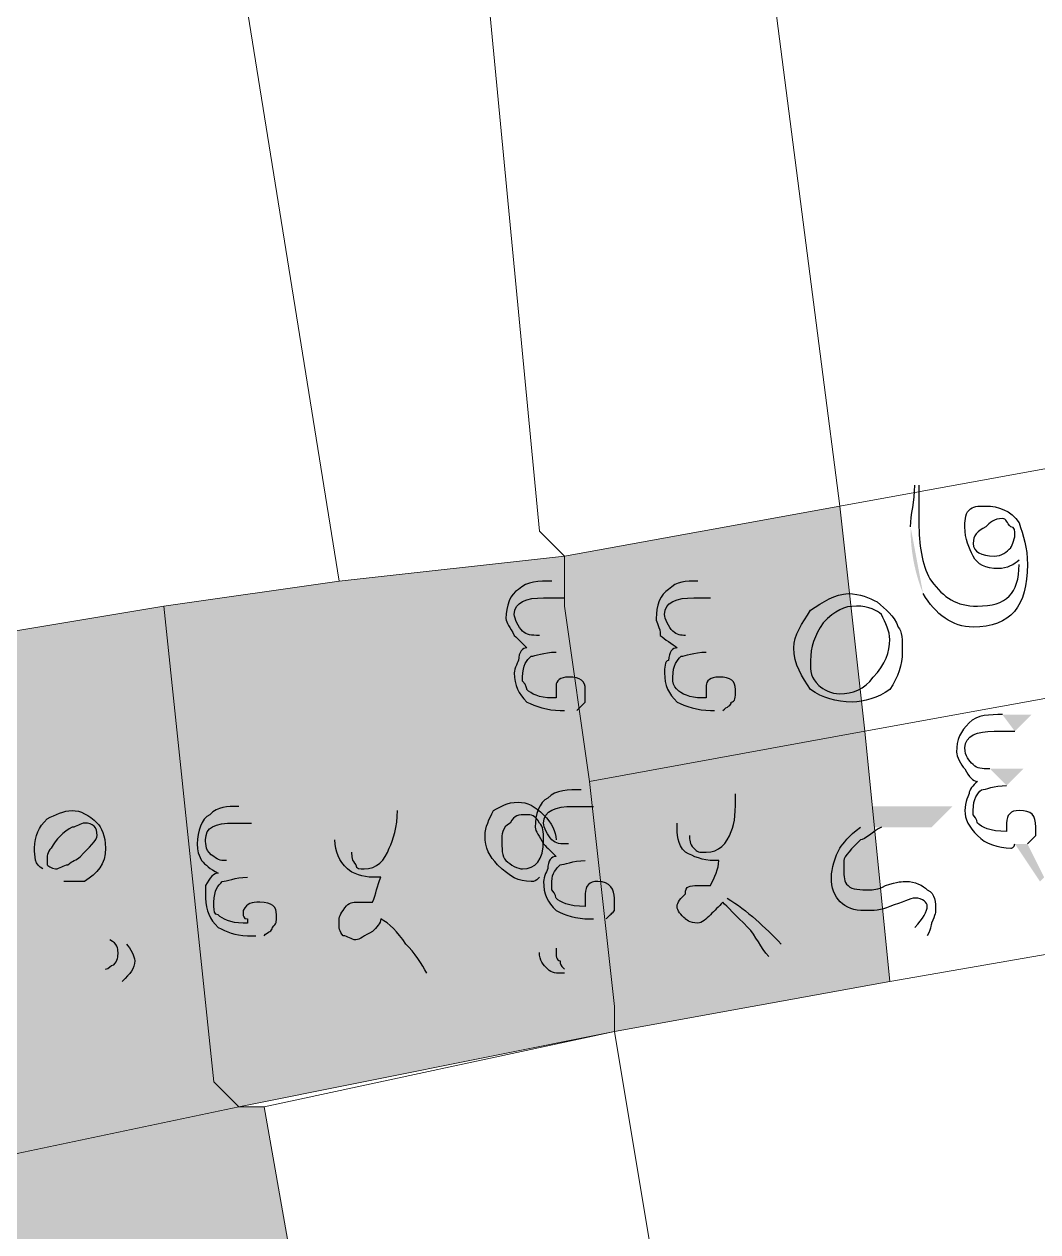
# Model space of a CAD drawing. Header units: metres. Extents: x 345912 to 349030, y 3061206 to 3061792.
# Drawn here: x 346026.87 to 346039.22, y 3061323.32 to 3061338.03 of the extents above; entities that cross this region are included whole.
import ezdxf

# ---------------------------------------------------------------- set-up
doc = ezdxf.new("R2010")
doc.units = ezdxf.units.M
doc.header["$MEASUREMENT"] = 0
doc.layers.add('PDF5_Geometry', color=7, linetype='Continuous')
doc.layers.add('PDF5_Solid Fills', color=7, linetype='Continuous')

msp = doc.modelspace()

# ---------------------------------------------------------------- hatches: boundary and pattern name
at = {"layer": 'PDF5_Solid Fills', "true_color": 0xc3c3c3, "transparency": 33554531}
h = msp.add_hatch(color=9, dxfattribs=at)
h.paths.add_polyline_path([(346031.62094, 3061309.60243), (346025.52494, 3061309.29763), (346024.61054, 3061318.44163), (346023.69614, 3061323.62323), (346029.48734, 3061324.84243), (346029.79214, 3061324.84243), (346030.70654, 3061319.66083), (346031.01134, 3061315.69843)], flags=0)
h.paths.add_polyline_path([(346033.75454, 3061286.43763), (346027.35374, 3061286.13283), (346026.43934, 3061296.19123), (346032.84014, 3061296.19123)], flags=0)
h.paths.add_polyline_path([(346007.84654, 3061320.88003), (346001.75053, 3061319.66083), (346000.83614, 3061319.35603), (345993.21614, 3061318.13683), (345983.76734, 3061316.30803), (345983.46254, 3061316.30803), (345961.21214, 3061312.04083), (345962.12653, 3061318.13683), (345981.02414, 3061321.79443), (345990.47293, 3061323.31843), (345999.31213, 3061325.14723), (346008.45614, 3061326.67123)], flags=0)
h.paths.add_polyline_path([(346037.41214, 3061326.36643), (346034.05934, 3061325.75683), (346034.05934, 3061326.06163), (346033.75454, 3061328.80483), (346037.10734, 3061329.41443)], flags=0)
h.paths.add_polyline_path([(346023.69614, 3061323.62323), (346015.46654, 3061322.09923), (346015.16174, 3061322.09923), (346014.85694, 3061322.09923), (346014.24734, 3061321.79443), (346007.84654, 3061320.88003), (346008.45614, 3061326.67123), (346018.81934, 3061328.80483), (346019.12414, 3061328.80483), (346019.42893, 3061329.10963), (346019.73374, 3061329.10963), (346020.03854, 3061329.10963), (346022.47694, 3061329.71923)], flags=0)
h.paths.add_polyline_path([(346029.48734, 3061324.84243), (346023.69614, 3061323.62323), (346022.47694, 3061329.71923), (346026.74414, 3061330.63363), (346028.57294, 3061330.93843), (346029.18254, 3061325.14723)], flags=0)
h.paths.add_polyline_path([(346033.75454, 3061328.80483), (346034.05934, 3061326.06163), (346034.05934, 3061325.75683), (346029.48734, 3061324.84243), (346029.18254, 3061325.14723), (346028.57294, 3061330.93843), (346030.70654, 3061331.24323), (346033.44974, 3061331.54803), (346033.44974, 3061330.93843)], flags=0)
h.paths.add_polyline_path([(346037.10734, 3061329.41443), (346033.75454, 3061328.80483), (346033.44974, 3061330.93843), (346033.44974, 3061331.54803), (346036.80254, 3061332.15763)], flags=0)
h.paths.add_polyline_path([(346125.80414, 3061271.19763), (346124.88974, 3061272.41683), (346122.14653, 3061274.85523), (346119.70814, 3061275.16003), (346113.61213, 3061277.29363), (346104.46814, 3061280.03683), (346097.76254, 3061281.56083), (346092.58094, 3061281.56083), (346089.53293, 3061281.25603), (346087.39933, 3061280.34163), (346079.16973, 3061276.07443), (346073.07373, 3061271.80723), (346070.94013, 3061271.19763), (345957.24973, 3061271.19763), (345956.94494, 3061272.41683), (345956.94494, 3061274.55043), (345957.85933, 3061287.96163), (345958.16414, 3061289.79043), (345958.16414, 3061296.19123), (345958.46894, 3061304.42083), (345959.38333, 3061311.12643), (345960.29774, 3061314.78403), (345960.29774, 3061320.27043), (345961.21214, 3061323.62323), (345964.26013, 3061333.07203), (345963.65053, 3061336.12003), (345963.34574, 3061337.03443), (345960.29774, 3061345.87363), (345956.94494, 3061356.84643), (345952.67774, 3061370.56243), (345952.67774, 3061373.91523), (345952.67774, 3061381.23043), (345949.93454, 3061391.59363), (345947.80094, 3061402.87124), (345945.05773, 3061411.40564), (345943.53373, 3061414.45363), (345940.48573, 3061418.11124), (345936.82814, 3061421.76883), (345932.86573, 3061427.56003), (345926.16013, 3061436.70403), (345924.63614, 3061440.36163), (345918.54013, 3061442.49523), (345914.57773, 3061443.40963), (345915.49213, 3061444.62883), (345924.33133, 3061441.88564), (345924.94094, 3061442.80003), (345924.33133, 3061448.28643), (345920.97853, 3061460.17363), (345917.32094, 3061466.87923), (345919.14974, 3061468.09844), (345923.11213, 3061460.47844), (345924.33133, 3061455.90643), (345926.46493, 3061446.76243), (345927.07454, 3061438.83763), (345930.12254, 3061435.18003), (345931.64653, 3061432.43683), (345936.82814, 3061424.81683), (345942.31454, 3061418.41603), (345944.75293, 3061415.06323), (345947.80094, 3061408.66243), (345949.93454, 3061401.04243), (345950.54414, 3061396.47043), (345954.20174, 3061382.14483), (345954.81134, 3061373.91523), (345955.11613, 3061371.17203), (345959.68814, 3061354.71283), (345964.86973, 3061340.08243), (345965.78414, 3061336.12003), (345965.17454, 3061329.71923), (345962.43134, 3061321.18483), (345962.12653, 3061318.13683), (345961.21214, 3061312.04083), (345960.90734, 3061307.77363), (345959.99293, 3061299.23923), (345959.68814, 3061287.65683), (345959.68814, 3061286.74243), (345959.38333, 3061285.52323), (345959.07854, 3061279.73203), (345958.77373, 3061275.46483), (345959.07854, 3061273.02643), (345959.38333, 3061271.19763), (346064.84414, 3061271.19763), (346065.75853, 3061271.50243), (346070.33053, 3061272.72163), (346075.20734, 3061274.85523), (346078.56013, 3061277.29363), (346085.87534, 3061281.25603), (346086.48494, 3061281.56083), (346087.39933, 3061281.86563), (346090.44734, 3061282.78003), (346097.45774, 3061282.78003), (346105.99214, 3061280.95123), (346116.05054, 3061278.20803), (346117.87933, 3061277.29363), (346118.79373, 3061276.98883), (346124.88974, 3061274.55043), (346127.32814, 3061272.41683), (346127.63293, 3061272.11203), (346128.24254, 3061271.19763)], flags=0)
h.paths.add_polyline_path([(346032.84014, 3061296.19123), (346026.43934, 3061296.19123), (346025.52494, 3061309.29763), (346031.62094, 3061309.60243), (346031.92574, 3061307.77363), (346032.53534, 3061298.02003)], flags=0)
h = msp.add_hatch(color=9, dxfattribs=at)
h.paths.add_polyline_path([(346031.62094, 3061309.60243), (346025.52494, 3061309.29763), (346024.61054, 3061318.44163), (346023.69614, 3061323.62323), (346029.48734, 3061324.84243), (346029.79214, 3061324.84243), (346030.70654, 3061319.66083), (346031.01134, 3061315.69843)], flags=0)
h.paths.add_polyline_path([(346033.75454, 3061286.43763), (346027.35374, 3061286.13283), (346026.43934, 3061296.19123), (346032.84014, 3061296.19123)], flags=0)
h.paths.add_polyline_path([(346007.84654, 3061320.88003), (346001.75053, 3061319.66083), (346000.83614, 3061319.35603), (345993.21614, 3061318.13683), (345983.76734, 3061316.30803), (345983.46254, 3061316.30803), (345961.21214, 3061312.04083), (345962.12653, 3061318.13683), (345981.02414, 3061321.79443), (345990.47293, 3061323.31843), (345999.31213, 3061325.14723), (346008.45614, 3061326.67123)], flags=0)
h.paths.add_polyline_path([(346037.41214, 3061326.36643), (346034.05934, 3061325.75683), (346034.05934, 3061326.06163), (346033.75454, 3061328.80483), (346037.10734, 3061329.41443)], flags=0)
h.paths.add_polyline_path([(346023.69614, 3061323.62323), (346015.46654, 3061322.09923), (346015.16174, 3061322.09923), (346014.85694, 3061322.09923), (346014.24734, 3061321.79443), (346007.84654, 3061320.88003), (346008.45614, 3061326.67123), (346018.81934, 3061328.80483), (346019.12414, 3061328.80483), (346019.42893, 3061329.10963), (346019.73374, 3061329.10963), (346020.03854, 3061329.10963), (346022.47694, 3061329.71923)], flags=0)
h.paths.add_polyline_path([(346029.48734, 3061324.84243), (346023.69614, 3061323.62323), (346022.47694, 3061329.71923), (346026.74414, 3061330.63363), (346028.57294, 3061330.93843), (346029.18254, 3061325.14723)], flags=0)
h.paths.add_polyline_path([(346033.75454, 3061328.80483), (346034.05934, 3061326.06163), (346034.05934, 3061325.75683), (346029.48734, 3061324.84243), (346029.18254, 3061325.14723), (346028.57294, 3061330.93843), (346030.70654, 3061331.24323), (346033.44974, 3061331.54803), (346033.44974, 3061330.93843)], flags=0)
h.paths.add_polyline_path([(346037.10734, 3061329.41443), (346033.75454, 3061328.80483), (346033.44974, 3061330.93843), (346033.44974, 3061331.54803), (346036.80254, 3061332.15763)], flags=0)
h.paths.add_polyline_path([(346125.80414, 3061271.19763), (346124.88974, 3061272.41683), (346122.14653, 3061274.85523), (346119.70814, 3061275.16003), (346113.61213, 3061277.29363), (346104.46814, 3061280.03683), (346097.76254, 3061281.56083), (346092.58094, 3061281.56083), (346089.53293, 3061281.25603), (346087.39933, 3061280.34163), (346079.16973, 3061276.07443), (346073.07373, 3061271.80723), (346070.94013, 3061271.19763), (345957.24973, 3061271.19763), (345956.94494, 3061272.41683), (345956.94494, 3061274.55043), (345957.85933, 3061287.96163), (345958.16414, 3061289.79043), (345958.16414, 3061296.19123), (345958.46894, 3061304.42083), (345959.38333, 3061311.12643), (345960.29774, 3061314.78403), (345960.29774, 3061320.27043), (345961.21214, 3061323.62323), (345964.26013, 3061333.07203), (345963.65053, 3061336.12003), (345963.34574, 3061337.03443), (345960.29774, 3061345.87363), (345956.94494, 3061356.84643), (345952.67774, 3061370.56243), (345952.67774, 3061373.91523), (345952.67774, 3061381.23043), (345949.93454, 3061391.59363), (345947.80094, 3061402.87124), (345945.05773, 3061411.40564), (345943.53373, 3061414.45363), (345940.48573, 3061418.11124), (345936.82814, 3061421.76883), (345932.86573, 3061427.56003), (345926.16013, 3061436.70403), (345924.63614, 3061440.36163), (345918.54013, 3061442.49523), (345914.57773, 3061443.40963), (345915.49213, 3061444.62883), (345924.33133, 3061441.88564), (345924.94094, 3061442.80003), (345924.33133, 3061448.28643), (345920.97853, 3061460.17363), (345917.32094, 3061466.87923), (345919.14974, 3061468.09844), (345923.11213, 3061460.47844), (345924.33133, 3061455.90643), (345926.46493, 3061446.76243), (345927.07454, 3061438.83763), (345930.12254, 3061435.18003), (345931.64653, 3061432.43683), (345936.82814, 3061424.81683), (345942.31454, 3061418.41603), (345944.75293, 3061415.06323), (345947.80094, 3061408.66243), (345949.93454, 3061401.04243), (345950.54414, 3061396.47043), (345954.20174, 3061382.14483), (345954.81134, 3061373.91523), (345955.11613, 3061371.17203), (345959.68814, 3061354.71283), (345964.86973, 3061340.08243), (345965.78414, 3061336.12003), (345965.17454, 3061329.71923), (345962.43134, 3061321.18483), (345962.12653, 3061318.13683), (345961.21214, 3061312.04083), (345960.90734, 3061307.77363), (345959.99293, 3061299.23923), (345959.68814, 3061287.65683), (345959.68814, 3061286.74243), (345959.38333, 3061285.52323), (345959.07854, 3061279.73203), (345958.77373, 3061275.46483), (345959.07854, 3061273.02643), (345959.38333, 3061271.19763), (346064.84414, 3061271.19763), (346065.75853, 3061271.50243), (346070.33053, 3061272.72163), (346075.20734, 3061274.85523), (346078.56013, 3061277.29363), (346085.87534, 3061281.25603), (346086.48494, 3061281.56083), (346087.39933, 3061281.86563), (346090.44734, 3061282.78003), (346097.45774, 3061282.78003), (346105.99214, 3061280.95123), (346116.05054, 3061278.20803), (346117.87933, 3061277.29363), (346118.79373, 3061276.98883), (346124.88974, 3061274.55043), (346127.32814, 3061272.41683), (346127.63293, 3061272.11203), (346128.24254, 3061271.19763)], flags=0)
h.paths.add_polyline_path([(346032.84014, 3061296.19123), (346026.43934, 3061296.19123), (346025.52494, 3061309.29763), (346031.62094, 3061309.60243), (346031.92574, 3061307.77363), (346032.53534, 3061298.02003)], flags=0)
at = {"layer": 'PDF5_Solid Fills', "transparency": 33554559}
h = msp.add_hatch(color=256, dxfattribs=at)
h.paths.add_polyline_path([(346037.66613, 3061331.90365, 0.09913524), (346037.81853, 3061331.09085)], flags=0)
h.paths.add_polyline_path([(346037.71693, 3061332.41165), (346037.76773, 3061332.41165)], flags=0)
h.paths.add_polyline_path([(346038.98693, 3061331.44645), (346038.98693, 3061331.49725)], flags=0)
h.paths.add_polyline_path([(346039.90133, 3061331.95445), (346039.49493, 3061331.95445), (346039.74893, 3061332.20845), (346041.01893, 3061332.20845), (346040.81573, 3061331.95445), (346040.20613, 3061331.95445)], flags=0)
h.paths.add_polyline_path([(346040.76493, 3061330.63365), (346040.61253, 3061330.73525)], flags=0)
h = msp.add_hatch(color=256, dxfattribs=at)
h.paths.add_polyline_path([(346033.44974, 3061331.04004), (346033.65294, 3061331.24324), (346033.29734, 3061331.24324)], flags=0)
h.paths.add_polyline_path([(346033.44974, 3061329.66844), (346033.75454, 3061329.21124), (346033.80534, 3061329.26204), (346033.60214, 3061329.66844)], flags=0)
h.paths.add_polyline_path([(346033.34814, 3061330.37964), (346033.55134, 3061330.58284), (346033.14494, 3061330.58284)], flags=0)
h.paths.add_polyline_path([(346035.22774, 3061331.04004), (346035.43094, 3061331.24324), (346035.07534, 3061331.24324)], flags=0)
h.paths.add_polyline_path([(346035.27854, 3061329.66844), (346035.53254, 3061329.21124), (346035.58334, 3061329.26204), (346035.38014, 3061329.66844)], flags=0)
h.paths.add_polyline_path([(346035.17694, 3061330.37964), (346035.38014, 3061330.58284), (346034.92294, 3061330.58284)], flags=0)
h = msp.add_hatch(color=256, dxfattribs=at)
h.paths.add_polyline_path([(346038.93614, 3061329.41444), (346039.13934, 3061329.61764), (346038.78374, 3061329.61764)], flags=0)
h.paths.add_polyline_path([(346038.93614, 3061328.04284), (346039.24094, 3061327.58564), (346039.29174, 3061327.63644), (346039.08854, 3061328.04284)], flags=0)
h.paths.add_polyline_path([(346038.83454, 3061328.75404), (346039.03774, 3061328.95724), (346038.63134, 3061328.95724)], flags=0)
h.paths.add_polyline_path([(346040.66334, 3061329.51604), (346040.91734, 3061329.31284)], flags=0)
h.paths.add_polyline_path([(346041.22214, 3061327.73804), (346041.06974, 3061327.58564)], flags=0)
h.paths.add_polyline_path([(346039.95214, 3061329.16044), (346039.95214, 3061329.66844), (346040.10454, 3061329.51604), (346040.10454, 3061329.05884)], flags=0)
h.paths.add_polyline_path([(346042.13654, 3061328.75404), (346042.89854, 3061327.99204)], flags=0)
h.paths.add_polyline_path([(346042.84774, 3061327.58564), (346042.64454, 3061327.68724)], flags=0)
h.paths.add_polyline_path([(346042.69534, 3061328.04284), (346041.88254, 3061328.90644)], flags=0)
h = msp.add_hatch(color=256, dxfattribs=at)
h.paths.add_polyline_path([(346033.80534, 3061328.50004), (346034.00854, 3061328.70324), (346033.65294, 3061328.70324)], flags=0)
h.paths.add_polyline_path([(346033.80534, 3061327.12844), (346034.11014, 3061326.67124), (346034.16094, 3061326.72204), (346033.95774, 3061327.12844)], flags=0)
h.paths.add_polyline_path([(346033.70374, 3061327.83964), (346033.90694, 3061328.04284), (346033.50054, 3061328.04284)], flags=0)
h.paths.add_polyline_path([(346035.53254, 3061328.65244), (346035.78654, 3061328.44924)], flags=0)
h.paths.add_polyline_path([(346035.43094, 3061327.38244, 0.07569992), (346035.78654, 3061328.44924)], flags=0)
h.paths.add_polyline_path([(346036.09134, 3061326.82364), (346035.93894, 3061326.67124)], flags=0)
h.paths.add_polyline_path([(346034.82134, 3061328.29684), (346034.82134, 3061328.80484), (346034.97374, 3061328.60164), (346034.97374, 3061328.14444)], flags=0)
h.paths.add_polyline_path([(346037.05654, 3061328.24604), (346036.59934, 3061328.24604), (346036.85334, 3061328.50004), (346038.17414, 3061328.50004), (346037.92014, 3061328.24604), (346037.31054, 3061328.24604)], flags=0)
h.paths.add_polyline_path([(346037.86934, 3061326.92524), (346037.71694, 3061327.02684)], flags=0)
h = msp.add_hatch(color=256, dxfattribs=at)
h.paths.add_polyline_path([(346029.63974, 3061328.29683), (346029.84294, 3061328.50003), (346029.48734, 3061328.50003)], flags=0)
h.paths.add_polyline_path([(346029.69054, 3061326.92523), (346029.94454, 3061326.46803), (346029.99534, 3061326.51883), (346029.79214, 3061326.92523)], flags=0)
h.paths.add_polyline_path([(346029.58894, 3061327.63643), (346029.79214, 3061327.83963), (346029.33494, 3061327.83963)], flags=0)
h.paths.add_polyline_path([(346031.41774, 3061328.44923), (346031.62094, 3061328.24603)], flags=0)
h.paths.add_polyline_path([(346031.26534, 3061327.17923, 0.07569992), (346031.62094, 3061328.24603)], flags=0)
h.paths.add_polyline_path([(346031.97654, 3061326.62043, 0.05915123), (346031.26534, 3061327.17923)], flags=0)
h.paths.add_polyline_path([(346031.97654, 3061326.62043), (346031.77334, 3061326.46803)], flags=0)
h.paths.add_polyline_path([(346030.65574, 3061328.09363), (346030.65574, 3061328.60163), (346030.85894, 3061328.39843), (346030.85894, 3061327.94123)], flags=0)
h.paths.add_polyline_path([(346033.34814, 3061328.09363), (346033.34814, 3061326.77283)], flags=0)
h.paths.add_polyline_path([(346033.44974, 3061326.51883), (346033.44974, 3061326.46803)], flags=0)
h = msp.add_hatch(color=256, dxfattribs=at)
h.paths.add_polyline_path([(346024.10254, 3061328.34764), (346024.30574, 3061328.14444)], flags=0)
h.paths.add_polyline_path([(346023.95014, 3061327.12844, 0.08894398), (346024.30574, 3061328.14444)], flags=0)
h.paths.add_polyline_path([(346024.66134, 3061326.51884), (346024.45814, 3061326.41724)], flags=0)
h.paths.add_polyline_path([(346023.34054, 3061327.99204), (346023.34054, 3061328.50004), (346023.54374, 3061328.34764), (346023.54374, 3061327.83964)], flags=0)
h.paths.add_polyline_path([(346025.57574, 3061327.99204), (346025.16934, 3061327.99204), (346025.37254, 3061328.19524), (346026.69334, 3061328.19524), (346026.49014, 3061327.99204), (346025.88054, 3061327.99204)], flags=0)
h.paths.add_polyline_path([(346026.38854, 3061326.67124), (346026.28694, 3061326.77284)], flags=0)
h.paths.add_polyline_path([(346027.35374, 3061327.58564), (346028.11574, 3061326.82364)], flags=0)
h.paths.add_polyline_path([(346028.06494, 3061326.36644), (346027.86174, 3061326.51884)], flags=0)
h.paths.add_polyline_path([(346027.91254, 3061326.87444), (346027.09974, 3061327.73804)], flags=0)

# ---------------------------------------------------------------- linework, layer by layer
at = {"layer": 'PDF5_Geometry', "lineweight": 9}
for points in [[(346042.89854, 3061335.81523), (346043.50814, 3061333.37683), (346036.80254, 3061332.15764), (346034.36414, 3061351.05523), (346039.24094, 3061353.18884), (346040.15534, 3061351.66485), (346042.28894, 3061339.77764), (346042.89854, 3061336.12004)], [(346042.89854, 3061335.81523), (346043.50814, 3061333.37683), (346036.80254, 3061332.15764), (346034.36414, 3061351.05523), (346039.24094, 3061353.18884), (346040.15534, 3061351.66485), (346042.28894, 3061339.77764), (346042.89854, 3061336.12004)], [(346036.80254, 3061332.15764), (346033.44974, 3061331.54803), (346033.14494, 3061331.85284), (346032.53534, 3061338.25365), (346031.01134, 3061349.53123), (346033.75454, 3061350.75044), (346034.36414, 3061351.05523)], [(346036.80254, 3061332.15764), (346033.44974, 3061331.54803), (346033.14494, 3061331.85284), (346032.53534, 3061338.25365), (346031.01134, 3061349.53123), (346033.75454, 3061350.75044), (346034.36414, 3061351.05523)], [(346033.44974, 3061331.54803), (346030.70653, 3061331.24324), (346027.96334, 3061348.31205), (346031.01134, 3061349.53123), (346032.53534, 3061338.25365), (346033.14494, 3061331.85284)], [(346033.44974, 3061331.54803), (346030.70653, 3061331.24324), (346027.96334, 3061348.31205), (346031.01134, 3061349.53123), (346032.53534, 3061338.25365), (346033.14494, 3061331.85284)], [(346030.70653, 3061331.24324), (346028.57293, 3061330.93844), (346026.74414, 3061330.63365), (346025.22013, 3061347.39764), (346027.96334, 3061348.31205)], [(346030.70653, 3061331.24324), (346028.57293, 3061330.93844), (346026.74414, 3061330.63365), (346025.22013, 3061347.39764), (346027.96334, 3061348.31205)], [(346043.50814, 3061333.37683), (346043.81293, 3061330.63365), (346037.10733, 3061329.41444), (346036.80254, 3061332.15764)], [(346043.50814, 3061333.37683), (346043.81293, 3061330.63365), (346037.10733, 3061329.41444), (346036.80254, 3061332.15764)], [(346037.10734, 3061329.41443), (346033.75454, 3061328.80483), (346033.44974, 3061330.93843), (346033.44974, 3061331.54803), (346036.80254, 3061332.15763)], [(346037.10734, 3061329.41443), (346033.75454, 3061328.80483), (346033.44974, 3061330.93843), (346033.44974, 3061331.54803), (346036.80254, 3061332.15763)], [(346033.75454, 3061328.80483), (346034.05934, 3061326.06163), (346034.05934, 3061325.75683), (346029.48734, 3061324.84243), (346029.18254, 3061325.14723), (346028.57294, 3061330.93843), (346030.70654, 3061331.24323), (346033.44974, 3061331.54803), (346033.44974, 3061330.93843)], [(346033.75454, 3061328.80483), (346034.05934, 3061326.06163), (346034.05934, 3061325.75683), (346029.48734, 3061324.84243), (346029.18254, 3061325.14723), (346028.57294, 3061330.93843), (346030.70654, 3061331.24323), (346033.44974, 3061331.54803), (346033.44974, 3061330.93843)], [(346029.48734, 3061324.84243), (346023.69614, 3061323.62323), (346022.47694, 3061329.71923), (346026.74414, 3061330.63363), (346028.57294, 3061330.93843), (346029.18254, 3061325.14723)], [(346029.48734, 3061324.84243), (346023.69614, 3061323.62323), (346022.47694, 3061329.71923), (346026.74414, 3061330.63363), (346028.57294, 3061330.93843), (346029.18254, 3061325.14723)], [(346044.42254, 3061327.58564), (346037.41214, 3061326.36645), (346037.10733, 3061329.41444), (346043.81293, 3061330.63365)], [(346044.42254, 3061327.58564), (346037.41214, 3061326.36645), (346037.10733, 3061329.41444), (346043.81293, 3061330.63365)], [(346037.41214, 3061326.36643), (346034.05934, 3061325.75683), (346034.05934, 3061326.06163), (346033.75454, 3061328.80483), (346037.10734, 3061329.41443)], [(346037.41214, 3061326.36643), (346034.05934, 3061325.75683), (346034.05934, 3061326.06163), (346033.75454, 3061328.80483), (346037.10734, 3061329.41443)], [(346045.03214, 3061323.01365), (346046.25134, 3061318.44164), (346035.58334, 3061316.61284), (346034.05933, 3061325.75683), (346037.41214, 3061326.36645), (346044.42254, 3061327.58564)], [(346045.03214, 3061323.01365), (346046.25134, 3061318.44164), (346035.58334, 3061316.61284), (346034.05933, 3061325.75683), (346037.41214, 3061326.36645), (346044.42254, 3061327.58564)], [(346031.01134, 3061315.69844), (346030.70653, 3061319.66085), (346029.79214, 3061324.84243), (346034.05933, 3061325.75683), (346035.58334, 3061316.61284)], [(346031.01134, 3061315.69844), (346030.70653, 3061319.66085), (346029.79214, 3061324.84243), (346034.05933, 3061325.75683), (346035.58334, 3061316.61284)], [(346031.62094, 3061309.60243), (346025.52494, 3061309.29763), (346024.61054, 3061318.44163), (346023.69614, 3061323.62323), (346029.48734, 3061324.84243), (346029.79214, 3061324.84243), (346030.70654, 3061319.66083), (346031.01134, 3061315.69843)], [(346031.62094, 3061309.60243), (346025.52494, 3061309.29763), (346024.61054, 3061318.44163), (346023.69614, 3061323.62323), (346029.48734, 3061324.84243), (346029.79214, 3061324.84243), (346030.70654, 3061319.66083), (346031.01134, 3061315.69843)]]:
    msp.add_lwpolyline(points, close=True, dxfattribs=at)
at = {"layer": 'PDF5_Geometry', "lineweight": 25}
for points in [[(346037.66613, 3061331.90365), (346037.66613, 3061332.05605), (346037.71693, 3061332.20845), (346037.71693, 3061332.41165)], [(346037.76773, 3061332.41165), (346037.76773, 3061332.36085), (346037.76773, 3061332.25925), (346037.76773, 3061332.15765)], [(346037.76773, 3061332.15765), (346037.76773, 3061332.05605), (346037.76773, 3061331.95445), (346037.76773, 3061331.90365)], [(346038.37733, 3061332.10685), (346038.42813, 3061332.15765), (346038.47893, 3061332.15765), (346038.58053, 3061332.15765)], [(346038.58053, 3061332.15765), (346038.73293, 3061332.15765), (346038.88533, 3061332.10685), (346038.98693, 3061331.95445)], [(346038.32653, 3061331.90365), (346038.32653, 3061331.95445), (346038.32653, 3061332.05605), (346038.37733, 3061332.10685)], [(346038.78373, 3061332.00525), (346038.68213, 3061332.00525), (346038.63133, 3061331.95445), (346038.58053, 3061331.90365)], [(346038.88533, 3061331.90365), (346038.83453, 3061331.95445), (346038.83453, 3061332.00525), (346038.78373, 3061332.00525)], [(346037.76773, 3061331.90365), (346037.76773, 3061331.64965), (346037.81853, 3061331.39565), (346037.92013, 3061331.24325)], [(346038.42813, 3061331.54805), (346038.37733, 3061331.64965), (346038.32653, 3061331.75125), (346038.32653, 3061331.90365)], [(346038.58053, 3061331.90365), (346038.47893, 3061331.85285), (346038.42813, 3061331.80205), (346038.42813, 3061331.70045)], [(346038.93613, 3061331.80205), (346038.93613, 3061331.85285), (346038.93613, 3061331.90365), (346038.88533, 3061331.90365)], [(346038.98693, 3061331.95445), (346039.03773, 3061331.80205), (346039.08853, 3061331.64965), (346039.08853, 3061331.44645)], [(346038.42813, 3061331.70045), (346038.42813, 3061331.59885), (346038.52973, 3061331.54805), (346038.68213, 3061331.54805)], [(346038.88533, 3061331.64965), (346038.88533, 3061331.64965), (346038.93613, 3061331.75125), (346038.93613, 3061331.80205)], [(346038.73293, 3061331.39565), (346038.58053, 3061331.39565), (346038.47893, 3061331.44645), (346038.42813, 3061331.54805)], [(346038.68213, 3061331.54805), (346038.78373, 3061331.54805), (346038.83453, 3061331.59885), (346038.88533, 3061331.64965)], [(346039.08853, 3061331.44645), (346039.08853, 3061330.93845), (346038.88533, 3061330.68445), (346038.42813, 3061330.68445)], [(346038.47893, 3061330.93845), (346038.83453, 3061330.93845), (346038.98693, 3061331.09085), (346038.98693, 3061331.44645)], [(346038.98693, 3061331.49725), (346038.93613, 3061331.44645), (346038.83453, 3061331.39565), (346038.73293, 3061331.39565)], [(346033.29734, 3061331.24324), (346033.14494, 3061331.24324), (346032.99254, 3061331.24324), (346032.89094, 3061331.14164)], [(346035.07534, 3061331.24324), (346034.92294, 3061331.24324), (346034.82134, 3061331.24324), (346034.71974, 3061331.14164)], [(346037.92013, 3061331.24325), (346038.07253, 3061331.04005), (346038.22493, 3061330.93845), (346038.47893, 3061330.93845)], [(346032.89094, 3061331.14164), (346032.78934, 3061331.09084), (346032.73854, 3061330.93844), (346032.73854, 3061330.78604)], [(346034.71974, 3061331.14164), (346034.61814, 3061331.09084), (346034.56734, 3061330.93844), (346034.56734, 3061330.78604)], [(346036.44694, 3061330.88764), (346036.59934, 3061330.98924), (346036.75174, 3061331.09084), (346036.90414, 3061331.09084)], [(346036.90414, 3061331.09084), (346037.05654, 3061331.09084), (346037.15814, 3061331.04004), (346037.25974, 3061330.98924)], [(346038.42813, 3061330.68445), (346038.17413, 3061330.68445), (346037.97093, 3061330.83685), (346037.81853, 3061331.09085)], [(346032.84014, 3061330.83684), (346032.84014, 3061330.98924), (346032.99254, 3061331.04004), (346033.19574, 3061331.04004)], [(346033.19574, 3061331.04004), (346033.24654, 3061331.04004), (346033.29734, 3061331.04004), (346033.34814, 3061331.04004)], [(346033.34814, 3061331.04004), (346033.39894, 3061331.04004), (346033.39894, 3061331.04004), (346033.44974, 3061331.04004)], [(346034.66894, 3061330.83684), (346034.66894, 3061330.98924), (346034.82134, 3061331.04004), (346035.02454, 3061331.04004)], [(346035.02454, 3061331.04004), (346035.07534, 3061331.04004), (346035.07534, 3061331.04004), (346035.12614, 3061331.04004)], [(346035.12614, 3061331.04004), (346035.17694, 3061331.04004), (346035.22774, 3061331.04004), (346035.22774, 3061331.04004)], [(346037.00574, 3061330.93844), (346036.85334, 3061330.93844), (346036.75174, 3061330.88764), (346036.59934, 3061330.73524)], [(346037.31054, 3061330.83684), (346037.25974, 3061330.88764), (346037.15814, 3061330.93844), (346037.00574, 3061330.93844)], [(346037.25974, 3061330.98924), (346037.36134, 3061330.88764), (346037.46294, 3061330.83684), (346037.51374, 3061330.68444)], [(346032.94174, 3061330.63364), (346032.89094, 3061330.68444), (346032.84014, 3061330.78604), (346032.84014, 3061330.83684)], [(346034.77054, 3061330.63364), (346034.71974, 3061330.68444), (346034.66894, 3061330.78604), (346034.66894, 3061330.83684)], [(346036.24374, 3061330.43044), (346036.24374, 3061330.58284), (346036.34534, 3061330.73524), (346036.44694, 3061330.88764)], [(346037.41214, 3061330.53204), (346037.41214, 3061330.63364), (346037.36134, 3061330.73524), (346037.31054, 3061330.83684)], [(346032.73854, 3061330.78604), (346032.73854, 3061330.73524), (346032.78934, 3061330.68444), (346032.84014, 3061330.58284)], [(346034.56734, 3061330.78604), (346034.56734, 3061330.73524), (346034.61814, 3061330.68444), (346034.61814, 3061330.58284)], [(346036.59934, 3061330.73524), (346036.49774, 3061330.58284), (346036.44694, 3061330.43044), (346036.44694, 3061330.27804)], [(346037.51374, 3061330.68444), (346037.56454, 3061330.63364), (346037.56454, 3061330.53204), (346037.56454, 3061330.37964)], [(346032.84014, 3061330.58284), (346032.89094, 3061330.53204), (346032.94174, 3061330.48124), (346032.99254, 3061330.43044)], [(346033.14494, 3061330.58284), (346033.04334, 3061330.58284), (346032.99254, 3061330.58284), (346032.94174, 3061330.63364)], [(346034.61814, 3061330.58284), (346034.66894, 3061330.53204), (346034.77054, 3061330.48124), (346034.82134, 3061330.43044)], [(346034.92294, 3061330.58284), (346034.87214, 3061330.58284), (346034.82134, 3061330.58284), (346034.77054, 3061330.63364)], [(346037.20894, 3061330.07484), (346037.36134, 3061330.22724), (346037.41214, 3061330.37964), (346037.41214, 3061330.53204)], [(346032.99254, 3061330.43044), (346032.94174, 3061330.43044), (346032.89094, 3061330.37964), (346032.89094, 3061330.27804)], [(346033.04334, 3061330.32884), (346033.09414, 3061330.32884), (346033.19574, 3061330.37964), (346033.34814, 3061330.37964)], [(346034.82134, 3061330.43044), (346034.77054, 3061330.43044), (346034.71974, 3061330.37964), (346034.71974, 3061330.27804)], [(346034.87214, 3061330.32884), (346034.92294, 3061330.32884), (346035.02454, 3061330.37964), (346035.17694, 3061330.37964)], [(346036.44694, 3061329.92244), (346036.34534, 3061330.07484), (346036.24374, 3061330.22724), (346036.24374, 3061330.43044)], [(346037.56454, 3061330.37964), (346037.56454, 3061330.22724), (346037.51374, 3061330.07484), (346037.41214, 3061329.92244)], [(346032.89094, 3061330.27804), (346032.89094, 3061330.27804), (346032.84014, 3061330.17644), (346032.84014, 3061330.12564)], [(346032.94174, 3061330.07484), (346032.94174, 3061330.22724), (346032.99254, 3061330.27804), (346033.04334, 3061330.32884)], [(346034.71974, 3061330.27804), (346034.66894, 3061330.27804), (346034.66894, 3061330.17644), (346034.66894, 3061330.12564)], [(346034.77054, 3061330.07484), (346034.77054, 3061330.22724), (346034.82134, 3061330.27804), (346034.87214, 3061330.32884)], [(346036.44694, 3061330.27804), (346036.44694, 3061330.12564), (346036.44694, 3061330.07484), (346036.54854, 3061329.97324)], [(346032.84014, 3061330.12564), (346032.84014, 3061329.97324), (346032.89094, 3061329.87164), (346032.99254, 3061329.77004)], [(346032.94174, 3061330.02404), (346032.94174, 3061330.07484), (346032.94174, 3061330.07484), (346032.94174, 3061330.07484)], [(346033.50054, 3061330.07484), (346033.39894, 3061330.07484), (346033.34814, 3061330.02404), (346033.34814, 3061329.97324)], [(346033.70374, 3061329.92244), (346033.70374, 3061330.02404), (346033.65294, 3061330.07484), (346033.50054, 3061330.07484)], [(346034.66894, 3061330.12564), (346034.66894, 3061329.97324), (346034.71974, 3061329.87164), (346034.82134, 3061329.77004)], [(346034.77054, 3061330.02404), (346034.77054, 3061330.07484), (346034.77054, 3061330.07484), (346034.77054, 3061330.07484)], [(346035.32934, 3061330.07484), (346035.22774, 3061330.07484), (346035.17694, 3061330.02404), (346035.17694, 3061329.97324)], [(346035.53254, 3061329.92244), (346035.53254, 3061330.02404), (346035.48174, 3061330.07484), (346035.32934, 3061330.07484)], [(346036.80254, 3061329.87164), (346036.95494, 3061329.87164), (346037.10734, 3061329.92244), (346037.20894, 3061330.07484)], [(346032.99254, 3061329.92244), (346032.99254, 3061329.92244), (346032.99254, 3061329.97324), (346032.94174, 3061330.02404)], [(346033.29734, 3061329.82084), (346033.14494, 3061329.82084), (346033.04334, 3061329.87164), (346032.99254, 3061329.92244)], [(346033.34814, 3061329.97324), (346033.34814, 3061329.92244), (346033.34814, 3061329.92244), (346033.34814, 3061329.92244)], [(346033.34814, 3061329.92244), (346033.34814, 3061329.92244), (346033.34814, 3061329.87164), (346033.34814, 3061329.87164)], [(346033.70374, 3061329.77004), (346033.70374, 3061329.77004), (346033.70374, 3061329.82084), (346033.70374, 3061329.92244)], [(346034.82134, 3061329.92244), (346034.82134, 3061329.92244), (346034.77054, 3061329.97324), (346034.77054, 3061330.02404)], [(346035.12614, 3061329.82084), (346034.97374, 3061329.82084), (346034.87214, 3061329.87164), (346034.82134, 3061329.92244)], [(346035.17694, 3061329.97324), (346035.17694, 3061329.92244), (346035.17694, 3061329.92244), (346035.17694, 3061329.92244)], [(346035.17694, 3061329.92244), (346035.17694, 3061329.92244), (346035.17694, 3061329.87164), (346035.17694, 3061329.87164)], [(346035.48174, 3061329.77004), (346035.53254, 3061329.77004), (346035.53254, 3061329.82084), (346035.53254, 3061329.92244)], [(346036.95494, 3061329.77004), (346036.75174, 3061329.77004), (346036.59934, 3061329.82084), (346036.44694, 3061329.92244)], [(346036.54854, 3061329.97324), (346036.59934, 3061329.92244), (346036.70094, 3061329.87164), (346036.80254, 3061329.87164)], [(346037.41214, 3061329.92244), (346037.25974, 3061329.82084), (346037.10734, 3061329.77004), (346036.95494, 3061329.77004)], [(346032.99254, 3061329.77004), (346033.09414, 3061329.71924), (346033.24654, 3061329.66844), (346033.39894, 3061329.66844)], [(346033.34814, 3061329.82084), (346033.34814, 3061329.82084), (346033.34814, 3061329.82084), (346033.29734, 3061329.82084)], [(346033.34814, 3061329.87164), (346033.34814, 3061329.87164), (346033.34814, 3061329.82084), (346033.34814, 3061329.82084)], [(346033.60214, 3061329.66844), (346033.65294, 3061329.71924), (346033.65294, 3061329.71924), (346033.70374, 3061329.77004)], [(346034.82134, 3061329.77004), (346034.92294, 3061329.71924), (346035.07534, 3061329.66844), (346035.22774, 3061329.66844)], [(346035.17694, 3061329.82084), (346035.17694, 3061329.82084), (346035.17694, 3061329.82084), (346035.12614, 3061329.82084)], [(346035.17694, 3061329.87164), (346035.17694, 3061329.87164), (346035.17694, 3061329.82084), (346035.17694, 3061329.82084)], [(346035.38014, 3061329.66844), (346035.43094, 3061329.71924), (346035.48174, 3061329.71924), (346035.48174, 3061329.77004)], [(346033.39894, 3061329.66844), (346033.39894, 3061329.66844), (346033.44974, 3061329.66844), (346033.44974, 3061329.66844)], [(346035.22774, 3061329.66844), (346035.22774, 3061329.66844), (346035.27854, 3061329.66844), (346035.27854, 3061329.66844)], [(346038.78374, 3061329.61764), (346038.63134, 3061329.61764), (346038.47894, 3061329.61764), (346038.37734, 3061329.51604)], [(346038.37734, 3061329.51604), (346038.27574, 3061329.41444), (346038.22494, 3061329.31284), (346038.22494, 3061329.16044)], [(346038.32654, 3061329.21124), (346038.32654, 3061329.36364), (346038.47894, 3061329.41444), (346038.68214, 3061329.41444)], [(346038.68214, 3061329.41444), (346038.73294, 3061329.41444), (346038.78374, 3061329.41444), (346038.83454, 3061329.41444)], [(346038.83454, 3061329.41444), (346038.88534, 3061329.41444), (346038.88534, 3061329.41444), (346038.93614, 3061329.41444)], [(346038.42814, 3061329.00804), (346038.37734, 3061329.05884), (346038.32654, 3061329.10964), (346038.32654, 3061329.21124)], [(346038.22494, 3061329.16044), (346038.22494, 3061329.10964), (346038.27574, 3061329.00804), (346038.32654, 3061328.95724)], [(346038.32654, 3061328.95724), (346038.37734, 3061328.85564), (346038.42814, 3061328.80484), (346038.47894, 3061328.80484)], [(346038.63134, 3061328.95724), (346038.52974, 3061328.95724), (346038.47894, 3061328.95724), (346038.42814, 3061329.00804)], [(346038.47894, 3061328.80484), (346038.42814, 3061328.75404), (346038.37734, 3061328.70324), (346038.37734, 3061328.65244)], [(346038.52974, 3061328.70324), (346038.58054, 3061328.70324), (346038.68214, 3061328.75404), (346038.83454, 3061328.75404)], [(346033.24654, 3061328.60164), (346033.14494, 3061328.55084), (346033.09414, 3061328.39844), (346033.09414, 3061328.24604)], [(346033.65294, 3061328.70324), (346033.50054, 3061328.70324), (346033.34814, 3061328.70324), (346033.24654, 3061328.60164)], [(346035.48174, 3061328.19524), (346035.53254, 3061328.29684), (346035.53254, 3061328.44924), (346035.53254, 3061328.65244)], [(346038.37734, 3061328.65244), (346038.37734, 3061328.65244), (346038.32654, 3061328.55084), (346038.32654, 3061328.44924)], [(346038.42814, 3061328.44924), (346038.42814, 3061328.60164), (346038.47894, 3061328.65244), (346038.52974, 3061328.70324)], [(346027.15054, 3061328.34764), (346027.25214, 3061328.39844), (346027.35374, 3061328.44924), (346027.45534, 3061328.44924)], [(346027.45534, 3061328.44924), (346027.55694, 3061328.44924), (346027.65854, 3061328.39844), (346027.76014, 3061328.29684)], [(346029.48734, 3061328.50003), (346029.33494, 3061328.50003), (346029.23334, 3061328.50003), (346029.13174, 3061328.39843)], [(346031.31614, 3061327.99203), (346031.36694, 3061328.09363), (346031.41774, 3061328.24603), (346031.41774, 3061328.44923)], [(346032.48454, 3061328.14443), (346032.48454, 3061328.24603), (346032.53534, 3061328.34763), (346032.58614, 3061328.44923)], [(346032.58614, 3061328.44923), (346032.68774, 3061328.50003), (346032.73854, 3061328.55083), (346032.89094, 3061328.55083)], [(346032.89094, 3061328.55083), (346032.99254, 3061328.55083), (346033.09414, 3061328.50003), (346033.19574, 3061328.39843)], [(346033.19574, 3061328.29684), (346033.19574, 3061328.44924), (346033.34814, 3061328.50004), (346033.55134, 3061328.50004)], [(346033.55134, 3061328.50004), (346033.60214, 3061328.50004), (346033.65294, 3061328.50004), (346033.70374, 3061328.50004)], [(346033.70374, 3061328.50004), (346033.75454, 3061328.50004), (346033.75454, 3061328.50004), (346033.80534, 3061328.50004)], [(346038.32654, 3061328.44924), (346038.32654, 3061328.34764), (346038.37734, 3061328.24604), (346038.47894, 3061328.14444)], [(346038.42814, 3061328.39844), (346038.42814, 3061328.39844), (346038.42814, 3061328.44924), (346038.42814, 3061328.44924)], [(346038.98694, 3061328.44924), (346038.88534, 3061328.44924), (346038.83454, 3061328.39844), (346038.83454, 3061328.29684)], [(346039.19014, 3061328.24604), (346039.19014, 3061328.39844), (346039.13934, 3061328.44924), (346038.98694, 3061328.44924)], [(346026.99814, 3061327.99204), (346026.99814, 3061328.14444), (346027.04894, 3061328.24604), (346027.15054, 3061328.34764)], [(346027.60774, 3061328.29684), (346027.55694, 3061328.29684), (346027.50614, 3061328.24604), (346027.45534, 3061328.24604)], [(346027.76014, 3061328.14444), (346027.76014, 3061328.24604), (346027.70934, 3061328.29684), (346027.60774, 3061328.29684)], [(346027.76014, 3061328.29684), (346027.81094, 3061328.24604), (346027.86174, 3061328.14444), (346027.86174, 3061327.99204)], [(346029.13174, 3061328.39843), (346029.03014, 3061328.34763), (346028.97934, 3061328.19523), (346028.97934, 3061328.04283)], [(346029.08094, 3061328.09363), (346029.08094, 3061328.24603), (346029.18254, 3061328.29683), (346029.43654, 3061328.29683)], [(346029.43654, 3061328.29683), (346029.43654, 3061328.29683), (346029.48734, 3061328.29683), (346029.53814, 3061328.29683)], [(346029.53814, 3061328.29683), (346029.58894, 3061328.29683), (346029.63974, 3061328.29683), (346029.63974, 3061328.29683)], [(346032.78934, 3061328.29683), (346032.68774, 3061328.24603), (346032.68774, 3061328.14443), (346032.68774, 3061328.09363)], [(346032.99254, 3061328.39843), (346032.89094, 3061328.39843), (346032.84014, 3061328.39843), (346032.78934, 3061328.29683)], [(346033.14494, 3061328.29683), (346033.09414, 3061328.39843), (346033.04334, 3061328.39843), (346032.99254, 3061328.39843)], [(346033.19574, 3061328.09363), (346033.19574, 3061328.19523), (346033.19574, 3061328.24603), (346033.14494, 3061328.29683)], [(346033.19574, 3061328.39843), (346033.29734, 3061328.29683), (346033.34814, 3061328.19523), (346033.34814, 3061328.09363)], [(346033.29734, 3061328.09364), (346033.24654, 3061328.14444), (346033.19574, 3061328.24604), (346033.19574, 3061328.29684)], [(346034.92294, 3061327.94124), (346034.82134, 3061328.04284), (346034.82134, 3061328.14444), (346034.82134, 3061328.29684)], [(346038.47894, 3061328.29684), (346038.47894, 3061328.29684), (346038.47894, 3061328.34764), (346038.42814, 3061328.39844)], [(346038.83454, 3061328.19524), (346038.63134, 3061328.19524), (346038.52974, 3061328.24604), (346038.47894, 3061328.29684)], [(346038.83454, 3061328.29684), (346038.83454, 3061328.24604), (346038.83454, 3061328.24604), (346038.83454, 3061328.24604)], [(346027.45534, 3061328.24604), (346027.35374, 3061328.19524), (346027.25214, 3061328.09364), (346027.20134, 3061327.99204)], [(346027.55694, 3061327.89044), (346027.65854, 3061327.99204), (346027.76014, 3061328.09364), (346027.76014, 3061328.14444)], [(346032.63694, 3061327.78883), (346032.53534, 3061327.89043), (346032.48454, 3061327.99203), (346032.48454, 3061328.14443)], [(346033.09414, 3061328.24604), (346033.09414, 3061328.19524), (346033.14494, 3061328.14444), (346033.19574, 3061328.04284)], [(346034.97374, 3061328.14444), (346034.97374, 3061328.09364), (346034.97374, 3061328.04284), (346035.02454, 3061327.99204)], [(346035.17694, 3061327.94124), (346035.32934, 3061327.94124), (346035.43094, 3061328.04284), (346035.48174, 3061328.19524)], [(346036.80254, 3061327.99204), (346036.85334, 3061328.04284), (346036.90414, 3061328.14444), (346037.05654, 3061328.24604)], [(346037.31054, 3061328.24604), (346037.20894, 3061328.19524), (346037.10734, 3061328.09364), (346037.05654, 3061328.09364)], [(346038.47894, 3061328.14444), (346038.58054, 3061328.04284), (346038.73294, 3061327.99204), (346038.88534, 3061327.99204)], [(346038.83454, 3061328.24604), (346038.83454, 3061328.24604), (346038.83454, 3061328.19524), (346038.83454, 3061328.19524)], [(346039.08854, 3061328.04284), (346039.13934, 3061328.09364), (346039.13934, 3061328.09364), (346039.19014, 3061328.14444)], [(346039.19014, 3061328.14444), (346039.19014, 3061328.14444), (346039.19014, 3061328.19524), (346039.19014, 3061328.24604)], [(346028.97934, 3061328.04283), (346028.97934, 3061327.99203), (346028.97934, 3061327.94123), (346029.03014, 3061327.83963)], [(346029.18254, 3061327.89043), (346029.08094, 3061327.94123), (346029.08094, 3061328.04283), (346029.08094, 3061328.09363)], [(346030.80814, 3061327.73803), (346030.70654, 3061327.83963), (346030.65574, 3061327.94123), (346030.65574, 3061328.09363)], [(346032.68774, 3061328.09363), (346032.68774, 3061327.99203), (346032.68774, 3061327.89043), (346032.73854, 3061327.83963)], [(346032.94174, 3061327.73803), (346033.09414, 3061327.73803), (346033.19574, 3061327.83963), (346033.19574, 3061328.09363)], [(346033.19574, 3061328.04284), (346033.24654, 3061327.99204), (346033.29734, 3061327.94124), (346033.34814, 3061327.89044)], [(346033.50054, 3061328.04284), (346033.39894, 3061328.04284), (346033.34814, 3061328.04284), (346033.29734, 3061328.09364)], [(346037.05654, 3061328.09364), (346036.95494, 3061327.99204), (346036.85334, 3061327.89044), (346036.85334, 3061327.83964)], [(346038.88534, 3061327.99204), (346038.88534, 3061327.99204), (346038.93614, 3061327.99204), (346038.93614, 3061328.04284)], [(346027.09974, 3061327.73804), (346026.99814, 3061327.78884), (346026.99814, 3061327.89044), (346026.99814, 3061327.99204)], [(346027.20134, 3061327.99204), (346027.15054, 3061327.94124), (346027.15054, 3061327.89044), (346027.15054, 3061327.83964)], [(346027.40454, 3061327.78884), (346027.45534, 3061327.83964), (346027.50614, 3061327.83964), (346027.55694, 3061327.89044)], [(346027.86174, 3061327.99204), (346027.86174, 3061327.78884), (346027.76014, 3061327.68724), (346027.60774, 3061327.58564)], [(346029.33494, 3061327.83963), (346029.28414, 3061327.83963), (346029.23334, 3061327.83963), (346029.18254, 3061327.89043)], [(346030.85894, 3061327.94123), (346030.85894, 3061327.89043), (346030.85894, 3061327.83963), (346030.90974, 3061327.78883)], [(346031.01134, 3061327.73803), (346031.16374, 3061327.73803), (346031.26534, 3061327.83963), (346031.31614, 3061327.99203)], [(346033.34814, 3061327.89044), (346033.29734, 3061327.89044), (346033.24654, 3061327.83964), (346033.24654, 3061327.73804)], [(346035.27854, 3061327.83964), (346035.12614, 3061327.83964), (346035.02454, 3061327.89044), (346034.92294, 3061327.94124)], [(346035.02454, 3061327.99204), (346035.07534, 3061327.94124), (346035.07534, 3061327.94124), (346035.17694, 3061327.94124)], [(346036.70094, 3061327.63644), (346036.70094, 3061327.73804), (346036.75174, 3061327.89044), (346036.80254, 3061327.99204)], [(346027.15054, 3061327.83964), (346027.15054, 3061327.83964), (346027.15054, 3061327.78884), (346027.15054, 3061327.78884)], [(346027.15054, 3061327.78884), (346027.15054, 3061327.78884), (346027.20134, 3061327.73804), (346027.25214, 3061327.73804)], [(346027.25214, 3061327.73804), (346027.30294, 3061327.73804), (346027.35374, 3061327.78884), (346027.40454, 3061327.78884)], [(346029.03014, 3061327.83963), (346029.08094, 3061327.78883), (346029.13174, 3061327.73803), (346029.23334, 3061327.68723)], [(346031.11294, 3061327.63643), (346031.01134, 3061327.63643), (346030.85894, 3061327.68723), (346030.80814, 3061327.73803)], [(346030.90974, 3061327.78883), (346030.90974, 3061327.73803), (346030.96054, 3061327.73803), (346031.01134, 3061327.73803)], [(346033.04334, 3061327.58563), (346032.89094, 3061327.58563), (346032.78934, 3061327.63643), (346032.63694, 3061327.78883)], [(346032.73854, 3061327.83963), (346032.78934, 3061327.78883), (346032.89094, 3061327.73803), (346032.94174, 3061327.73803)], [(346033.24654, 3061327.73804), (346033.24654, 3061327.73804), (346033.19574, 3061327.63644), (346033.19574, 3061327.58564)], [(346033.29734, 3061327.58564), (346033.29734, 3061327.68724), (346033.34814, 3061327.73804), (346033.39894, 3061327.78884)], [(346033.39894, 3061327.78884), (346033.44974, 3061327.78884), (346033.55134, 3061327.83964), (346033.70374, 3061327.83964)], [(346035.22774, 3061327.53484), (346035.27854, 3061327.63644), (346035.32934, 3061327.73804), (346035.32934, 3061327.83964)], [(346035.32934, 3061327.83964), (346035.32934, 3061327.83964), (346035.27854, 3061327.83964), (346035.27854, 3061327.83964)], [(346036.85334, 3061327.83964), (346036.85334, 3061327.78884), (346036.85334, 3061327.78884), (346036.85334, 3061327.73804)], [(346036.85334, 3061327.73804), (346036.85334, 3061327.63644), (346036.85334, 3061327.58564), (346036.90414, 3061327.53484)], [(346027.60774, 3061327.58564), (346027.50614, 3061327.58564), (346027.40454, 3061327.58564), (346027.35374, 3061327.58564)], [(346029.23334, 3061327.68723), (346029.18254, 3061327.68723), (346029.13174, 3061327.63643), (346029.08094, 3061327.53483)], [(346029.18254, 3061327.33163), (346029.18254, 3061327.48403), (346029.23334, 3061327.53483), (346029.28414, 3061327.58563)], [(346029.28414, 3061327.58563), (346029.33494, 3061327.58563), (346029.43654, 3061327.63643), (346029.58894, 3061327.63643)], [(346031.11294, 3061327.33163), (346031.16374, 3061327.43323), (346031.16374, 3061327.53483), (346031.21454, 3061327.63643)], [(346031.21454, 3061327.63643), (346031.16374, 3061327.63643), (346031.16374, 3061327.63643), (346031.11294, 3061327.63643)], [(346033.14494, 3061327.63643), (346033.09414, 3061327.58563), (346033.09414, 3061327.58563), (346033.04334, 3061327.58563)], [(346033.19574, 3061327.58564), (346033.19574, 3061327.43324), (346033.24654, 3061327.33164), (346033.34814, 3061327.23004)], [(346033.29734, 3061327.48404), (346033.29734, 3061327.53484), (346033.29734, 3061327.53484), (346033.29734, 3061327.58564)], [(346033.85614, 3061327.58564), (346033.75454, 3061327.58564), (346033.70374, 3061327.53484), (346033.70374, 3061327.43324)], [(346034.05934, 3061327.38244), (346034.05934, 3061327.48404), (346034.00854, 3061327.58564), (346033.85614, 3061327.58564)], [(346037.10734, 3061327.23004), (346036.85334, 3061327.23004), (346036.70094, 3061327.38244), (346036.70094, 3061327.63644)], [(346037.36134, 3061327.53484), (346037.51374, 3061327.58564), (346037.56454, 3061327.58564), (346037.61534, 3061327.58564)], [(346037.61534, 3061327.58564), (346037.71694, 3061327.58564), (346037.81854, 3061327.53484), (346037.86934, 3061327.48404)], [(346029.08094, 3061327.53483), (346029.08094, 3061327.53483), (346029.08094, 3061327.43323), (346029.08094, 3061327.38243)], [(346033.34814, 3061327.38244), (346033.34814, 3061327.38244), (346033.34814, 3061327.43324), (346033.29734, 3061327.48404)], [(346033.70374, 3061327.43324), (346033.70374, 3061327.38244), (346033.70374, 3061327.38244), (346033.70374, 3061327.38244)], [(346034.82134, 3061327.28084), (346034.82134, 3061327.33164), (346034.87214, 3061327.38244), (346034.92294, 3061327.43324)], [(346034.92294, 3061327.43324), (346034.92294, 3061327.53484), (346034.97374, 3061327.53484), (346035.07534, 3061327.53484)], [(346035.07534, 3061327.53484), (346035.12614, 3061327.53484), (346035.17694, 3061327.53484), (346035.22774, 3061327.53484)], [(346036.90414, 3061327.53484), (346036.95494, 3061327.48404), (346037.05654, 3061327.48404), (346037.15814, 3061327.48404)], [(346037.15814, 3061327.48404), (346037.20894, 3061327.48404), (346037.25974, 3061327.48404), (346037.36134, 3061327.53484)], [(346037.86934, 3061327.48404), (346037.97094, 3061327.43324), (346037.97094, 3061327.33164), (346037.97094, 3061327.23004)], [(346029.08094, 3061327.38243), (346029.08094, 3061327.23003), (346029.13174, 3061327.12843), (346029.23334, 3061327.02683)], [(346029.18254, 3061327.28083), (346029.18254, 3061327.33163), (346029.18254, 3061327.33163), (346029.18254, 3061327.33163)], [(346029.23334, 3061327.17923), (346029.18254, 3061327.17923), (346029.18254, 3061327.23003), (346029.18254, 3061327.28083)], [(346029.74134, 3061327.33163), (346029.63974, 3061327.33163), (346029.58894, 3061327.33163), (346029.53814, 3061327.23003)], [(346029.94454, 3061327.17923), (346029.94454, 3061327.28083), (346029.89374, 3061327.33163), (346029.74134, 3061327.33163)], [(346030.75734, 3061327.23003), (346030.80814, 3061327.33163), (346030.85894, 3061327.33163), (346030.90974, 3061327.33163)], [(346030.90974, 3061327.33163), (346031.01134, 3061327.33163), (346031.06214, 3061327.33163), (346031.11294, 3061327.33163)], [(346033.70374, 3061327.28084), (346033.50054, 3061327.28084), (346033.39894, 3061327.33164), (346033.34814, 3061327.38244)], [(346033.70374, 3061327.38244), (346033.70374, 3061327.38244), (346033.70374, 3061327.33164), (346033.70374, 3061327.33164)], [(346033.70374, 3061327.33164), (346033.70374, 3061327.33164), (346033.70374, 3061327.28084), (346033.70374, 3061327.28084)], [(346034.05934, 3061327.23004), (346034.05934, 3061327.28084), (346034.05934, 3061327.28084), (346034.05934, 3061327.38244)], [(346034.92294, 3061327.12844), (346034.87214, 3061327.17924), (346034.82134, 3061327.23004), (346034.82134, 3061327.28084)], [(346035.38014, 3061327.33164), (346035.32934, 3061327.28084), (346035.27854, 3061327.23004), (346035.22774, 3061327.17924)], [(346035.68494, 3061327.02684), (346035.53254, 3061327.17924), (346035.43094, 3061327.28084), (346035.38014, 3061327.33164)], [(346035.43094, 3061327.38244), (346035.68494, 3061327.23004), (346035.88814, 3061327.02684), (346036.09134, 3061326.82364)], [(346037.41214, 3061327.28084), (346037.31054, 3061327.23004), (346037.20894, 3061327.23004), (346037.10734, 3061327.23004)], [(346037.71694, 3061327.38244), (346037.66614, 3061327.38244), (346037.56454, 3061327.33164), (346037.41214, 3061327.28084)], [(346037.86934, 3061327.28084), (346037.86934, 3061327.33164), (346037.81854, 3061327.38244), (346037.71694, 3061327.38244)], [(346037.71694, 3061327.02684), (346037.81854, 3061327.12844), (346037.86934, 3061327.23004), (346037.86934, 3061327.28084)], [(346029.53814, 3061327.07763), (346029.38574, 3061327.07763), (346029.28414, 3061327.12843), (346029.23334, 3061327.17923)], [(346029.53814, 3061327.23003), (346029.53814, 3061327.17923), (346029.53814, 3061327.17923), (346029.53814, 3061327.17923)], [(346029.53814, 3061327.17923), (346029.53814, 3061327.17923), (346029.53814, 3061327.12843), (346029.58894, 3061327.12843)], [(346029.58894, 3061327.12843), (346029.58894, 3061327.12843), (346029.58894, 3061327.07763), (346029.58894, 3061327.07763)], [(346029.89374, 3061327.02683), (346029.94454, 3061327.07763), (346029.94454, 3061327.07763), (346029.94454, 3061327.17923)], [(346030.70654, 3061327.07763), (346030.70654, 3061327.12843), (346030.70654, 3061327.17923), (346030.75734, 3061327.23003)], [(346031.21454, 3061327.12843), (346031.21454, 3061327.07763), (346031.16374, 3061327.02683), (346031.11294, 3061326.97603)], [(346031.51934, 3061326.82363), (346031.41774, 3061326.97603), (346031.31614, 3061327.07763), (346031.21454, 3061327.12843)], [(346033.34814, 3061327.23004), (346033.44974, 3061327.17924), (346033.60214, 3061327.12844), (346033.75454, 3061327.12844)], [(346033.75454, 3061327.12844), (346033.75454, 3061327.12844), (346033.80534, 3061327.12844), (346033.80534, 3061327.12844)], [(346033.95774, 3061327.12844), (346034.00854, 3061327.17924), (346034.00854, 3061327.17924), (346034.05934, 3061327.23004)], [(346035.07534, 3061327.07764), (346034.97374, 3061327.07764), (346034.92294, 3061327.12844), (346034.92294, 3061327.12844)], [(346035.22774, 3061327.17924), (346035.17694, 3061327.12844), (346035.12614, 3061327.07764), (346035.07534, 3061327.07764)], [(346037.97094, 3061327.23004), (346037.97094, 3061327.23004), (346037.97094, 3061327.17924), (346037.92014, 3061327.07764)], [(346029.23334, 3061327.02683), (346029.33494, 3061326.97603), (346029.43654, 3061326.92523), (346029.58894, 3061326.92523)], [(346029.58894, 3061327.07763), (346029.58894, 3061327.07763), (346029.53814, 3061327.07763), (346029.53814, 3061327.07763)], [(346029.79214, 3061326.92523), (346029.84294, 3061326.97603), (346029.89374, 3061326.97603), (346029.89374, 3061327.02683)], [(346030.75734, 3061326.92523), (346030.70654, 3061326.97603), (346030.70654, 3061327.02683), (346030.70654, 3061327.07763)], [(346031.11294, 3061326.97603), (346031.01134, 3061326.92523), (346030.96054, 3061326.87443), (346030.90974, 3061326.87443)], [(346035.93894, 3061326.67124), (346035.83734, 3061326.77284), (346035.78654, 3061326.92524), (346035.68494, 3061327.02684)], [(346037.92014, 3061327.07764), (346037.92014, 3061327.07764), (346037.92014, 3061327.02684), (346037.86934, 3061326.92524)], [(346028.01414, 3061326.72204), (346028.01414, 3061326.77284), (346028.01414, 3061326.82364), (346027.91254, 3061326.87444)], [(346028.11574, 3061326.82364), (346028.16654, 3061326.77284), (346028.21734, 3061326.67124), (346028.21734, 3061326.62044)], [(346029.58894, 3061326.92523), (346029.63974, 3061326.92523), (346029.63974, 3061326.92523), (346029.69054, 3061326.92523)], [(346030.90974, 3061326.87443), (346030.85894, 3061326.87443), (346030.80814, 3061326.92523), (346030.75734, 3061326.92523)], [(346031.77334, 3061326.46803), (346031.72254, 3061326.56963), (346031.62094, 3061326.72203), (346031.51934, 3061326.82363)], [(346027.96334, 3061326.56964), (346028.01414, 3061326.62044), (346028.01414, 3061326.67124), (346028.01414, 3061326.72204)], [(346033.24654, 3061326.51883), (346033.19574, 3061326.56963), (346033.14494, 3061326.62043), (346033.14494, 3061326.72203)], [(346033.34814, 3061326.77283), (346033.34814, 3061326.67123), (346033.34814, 3061326.62043), (346033.39894, 3061326.62043)], [(346027.86174, 3061326.51884), (346027.91254, 3061326.51884), (346027.91254, 3061326.56964), (346027.96334, 3061326.56964)], [(346028.21734, 3061326.62044), (346028.21734, 3061326.51884), (346028.16654, 3061326.46804), (346028.06494, 3061326.36644)], [(346033.39894, 3061326.62043), (346033.39894, 3061326.56963), (346033.39894, 3061326.56963), (346033.44974, 3061326.51883)], [(346033.44974, 3061326.46803), (346033.34814, 3061326.46803), (346033.29734, 3061326.46803), (346033.24654, 3061326.51883)]]:
    msp.add_open_spline(points, degree=3, dxfattribs=at)

doc.saveas('drawing.dxf')
